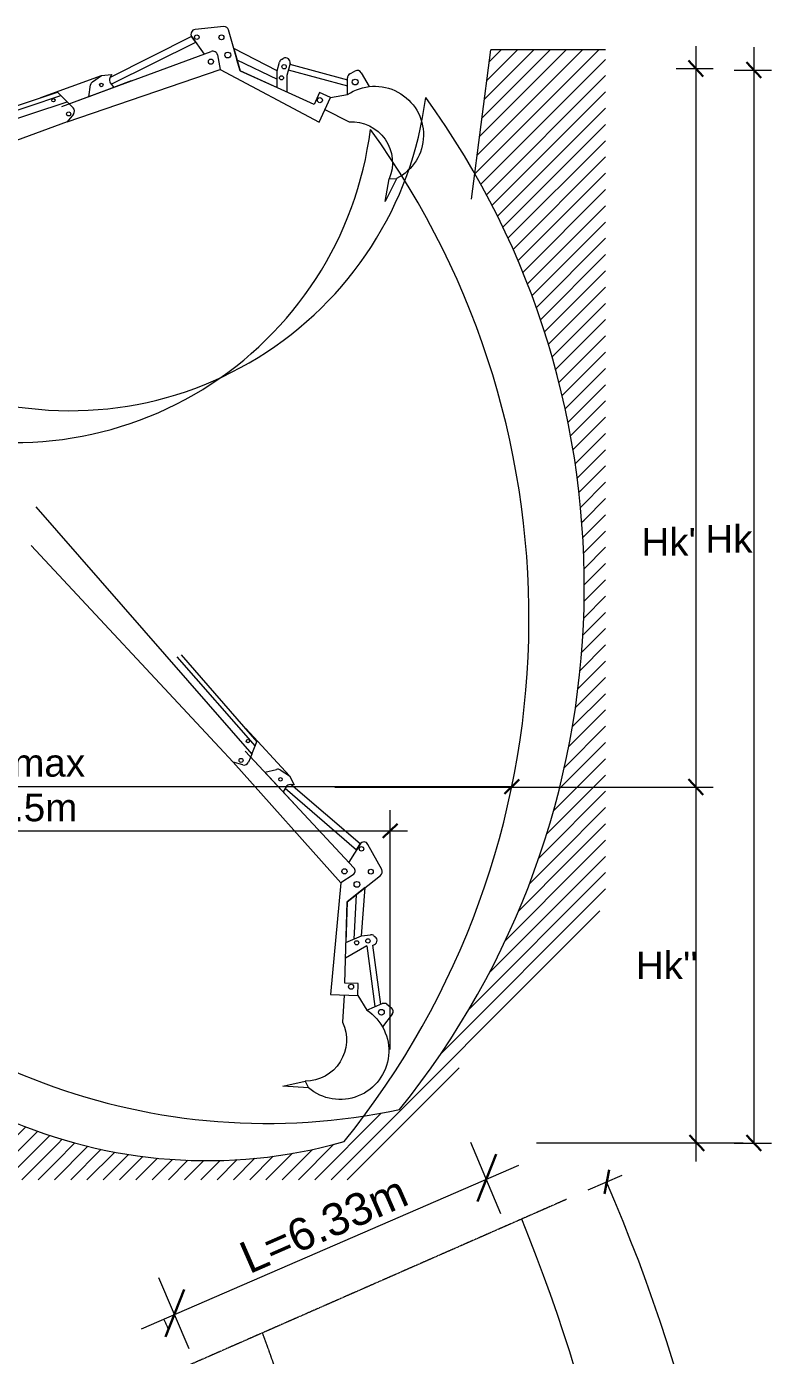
# Model space of a CAD drawing. Header units: millimetres. Extents: x -36433 to 17091, y -3786 to 28324.
# Drawn here: x -20655 to -11644, y 12245 to 28324 of the extents above; entities that cross this region are included whole.
import ezdxf

# ---------------------------------------------------------------- set-up
doc = ezdxf.new("R2010")
doc.units = ezdxf.units.MM
doc.linetypes.add('HIDDEN', pattern=[0.375, 0.25, -0.125])
doc.styles.get("Standard").update_dxf_attribs({"font": 'arial.ttf'})
pattern_1 = [(45, (-81853.27, -162104.54), (-98.40773, 98.40773), [])]

msp = doc.modelspace()

# ---------------------------------------------------------------- hatches: boundary and pattern name
at = {"linetype": 'Continuous', "lineweight": 5}
h = msp.add_hatch(dxfattribs=at)
h.set_pattern_fill('ANSI31', color=256, scale=1113.356419, angle=360, style=0)
h.set_pattern_definition(pattern_1)
h.paths.add_polyline_path([(-13650, 28042), (-15039, 28042), (-15232, 26542, -0.027303), (-14740, 25558), (-13650, 25756)])
h.paths.add_polyline_path([(-13650, 25756), (-14740, 25558, -0.082518), (-13940, 22352), (-13650, 22352)])
h = msp.add_hatch(dxfattribs=at)
h.set_pattern_fill('ANSI31', color=256, scale=1113.356419, angle=360, style=0)
h.set_pattern_definition(pattern_1)
h.paths.add_polyline_path([(-13650, 22352), (-13940, 22352, -0.080894), (-14205, 19122), (-13650, 19122)])
h.paths.add_polyline_path([(-13650, 19122), (-14205, 19122, -0.020992), (-14443, 18310), (-13650, 18189)])
h = msp.add_hatch(dxfattribs=at)
h.set_pattern_fill('ANSI31', color=256, scale=1113.356419, angle=360, style=0)
h.set_pattern_definition(pattern_1)
h.paths.add_polyline_path([(-13650, 17701), (-13650, 18189), (-14443, 18310, -0.088169), (-16144, 15219), (-16039, 15036)])
h.paths.add_polyline_path([(-16039, 15036), (-16144, 15219, -0.014132), (-16574, 15141, -0.009658), (-16813, 14833, -0.109707), (-19451, 14682), (-19451, 14371), (-16635, 14371)])
h = msp.add_hatch(dxfattribs=at)
h.set_pattern_fill('ANSI31', color=256, scale=1113.356419, angle=360, style=0)
h.set_pattern_definition(pattern_1)
h.paths.add_polyline_path([(-20269, 14874, -0.026592), (-20877, 15097), (-21212, 14386), (-21195, 14371), (-20325, 14371)])
h = msp.add_hatch(dxfattribs=at)
h.set_pattern_fill('ANSI31', color=256, scale=1113.356419, angle=360, style=0)
h.set_pattern_definition(pattern_1)
h.paths.add_polyline_path([(-19451, 14682, -0.034536), (-20269, 14874), (-20325, 14371), (-19451, 14371)])

# ---------------------------------------------------------------- linework, layer by layer
for p, q in [((-18658, 28205), (-19644, 27708)), ((-18609, 28136), (-18658, 28205)), ((-20229, 27356), (-18421, 28023)), ((-19631, 27629), (-18609, 28136)), ((-18347, 27981), (-18315, 27805)), ((-17624, 27790), (-18148, 28058)), ((-18148, 28058), (-18148, 28058)), ((-18148, 28058), (-18072, 27788)), ((-15271, 26235), (-15039, 28042)), ((-13650, 28042), (-15039, 28042)), ((-18072, 27788), (-18110, 27923)), ((-18110, 27923), (-17624, 27688)), ((-17624, 27790), (-17596, 27893)), ((-17570, 27927), (-17550, 27939)), ((-17468, 27876), (-17508, 27731)), ((-17470, 27868), (-16773, 27679)), ((-20482, 27468), (-19750, 27734)), ((-20229, 27356), (-19389, 27666)), ((-20165, 27170), (-18315, 27805)), ((-19389, 27666), (-19904, 27476)), ((-19858, 27656), (-19750, 27734)), ((-19750, 27734), (-19627, 27746)), ((-19627, 27746), (-19647, 27700)), ((-18072, 27788), (-17624, 27586)), ((-17624, 27586), (-17624, 27790)), ((-17508, 27731), (-17508, 27533)), ((-17489, 27801), (-16773, 27607)), ((-16773, 27501), (-16772, 27703)), ((-16744, 27751), (-16683, 27786)), ((-16607, 27766), (-16510, 27598)), ((-21604, 27090), (-20282, 27530)), ((-20165, 27414), (-20289, 27538)), ((-19904, 27476), (-19880, 27620)), ((-19642, 27645), (-19601, 27588)), ((-23935, 26164), (-20165, 27414)), ((-21604, 27035), (-20240, 27489)), ((-20165, 27414), (-20091, 27340)), ((-20088, 27266), (-20165, 27170)), ((-20393, 27087), (-23529, 25930)), ((-20165, 27170), (-20393, 27087)), ((-16177, 26489), (-16316, 26207)), ((-16316, 26207), (-16268, 26481)), ((-16268, 26481), (-16178, 26486)), ((-20542, 22512), (-17931, 19519)), ((-18321, 19602), (-20601, 22047)), ((-18837, 20699), (-17891, 19617)), ((-18786, 20721), (-17869, 19671)), ((-18004, 19832), (-17476, 19260)), ((-17931, 19519), (-17865, 19681)), ((-18156, 19425), (-18321, 19602)), ((-18010, 19555), (-16695, 18146)), ((-18010, 19555), (-17399, 18900)), ((-17931, 19519), (-17971, 19423)), ((-18156, 19425), (-16855, 17964)), ((-18038, 19390), (-18156, 19425)), ((-17774, 19302), (-17631, 19336)), ((-17399, 18900), (-17774, 19302)), ((-17589, 19329), (-17476, 19260)), ((-17476, 19260), (-17417, 19151)), ((-17417, 19151), (-17467, 19152)), ((-16619, 18435), (-17458, 19152)), ((-17516, 19126), (-17553, 19066)), ((-17526, 19109), (-16664, 18363)), ((-16256, 15946), (-16256, 18844)), ((-16664, 18363), (-16619, 18435)), ((-16706, 18061), (-16855, 17964)), ((-16557, 17908), (-16777, 17733)), ((-16602, 17321), (-16557, 17908)), ((-16557, 17908), (-16557, 17908)), ((-16777, 17733), (-16791, 17242)), ((-16777, 17733), (-16667, 17820)), ((-16667, 17820), (-16696, 17281)), ((-16791, 17242), (-16602, 17321)), ((-16602, 17321), (-16496, 17335)), ((-16471, 17209), (-16375, 16493)), ((-16455, 17324), (-16436, 17310)), ((-16539, 17200), (-16796, 17052)), ((-16539, 17200), (-16441, 16465)), ((-16540, 16424), (-16353, 16502)), ((-16298, 16495), (-16241, 16451)), ((-16231, 16373), (-16349, 16220)), ((-17556, 15503), (-17285, 15564)), ((-17243, 15483), (-17556, 15503)), ((-17285, 15564), (-17245, 15483))]:
    msp.add_line(p, q, dxfattribs=at)
for points in [[(-18315, 27805), (-17114, 27169), (-16979, 27468), (-17111, 27528), (-17176, 27383), (-18072, 27788), (-18211, 28284, 0.363955), (-18270, 28324), (-18616, 28290, 0.57735), (-18656, 28202), (-18505, 27992)], [(-16979, 27468), (-16773, 27501, -1.066305), (-16178, 26486, -0.767327)], [(-17047, 27319), (-16752, 27173, -0.553772), (-16268, 26481, -2.260649)], [(-16855, 17964), (-16978, 16611), (-16649, 16602), (-16645, 16746), (-16805, 16751), (-16777, 17733), (-16374, 18053, 0.363955), (-16359, 18123), (-16525, 18429, 0.57735), (-16621, 18432), (-16757, 18212)], [(-16814, 16606), (-16834, 16278, -0.553772), (-17285, 15564, -2.260649)], [(-16649, 16602), (-16540, 16424, -1.066305), (-17245, 15483, -0.767327)]]:
    msp.add_lwpolyline(points, format="xyb", dxfattribs=at)
for points in [[(-12558, 28087), (-12558, 14591)], [(-11857, 28075), (-11857, 14814)], [(-12796, 27815), (-12347, 27815)], [(-12094, 27795), (-11645, 27795)], [(-26060, 19127), (-14785, 19127)], [(-16924, 19122), (-12796, 19122)], [(-12796, 19122), (-12347, 19122)], [(-26060, 18592), (-16045, 18592)], [(-14916, 13960), (-15282, 14822)], [(-11985, 14814), (-14487, 14814)], [(-12093, 14813), (-11644, 14813)], [(-19265, 12567), (-14701, 14547)], [(-13861, 14248), (-13450, 14428)], [(-18690, 12323), (-19056, 13184)]]:
    msp.add_lwpolyline(points, dxfattribs=at)
at = {"linetype": 'Continuous', "lineweight": 30}
for points in [[(-12470, 27722), (-12649, 27912)], [(-11768, 27702), (-11947, 27892)], [(-14873, 19042), (-14697, 19212)], [(-12470, 19028), (-12649, 19218)], [(-16344, 18507), (-16168, 18677)], [(-12457, 14721), (-12636, 14910)], [(-11767, 14719), (-11946, 14909)], [(-15200, 14106), (-14973, 14679)], [(-13605, 14491), (-13662, 14200)], [(-18975, 12469), (-18747, 13041)]]:
    msp.add_lwpolyline(points, dxfattribs=at)
at = {"linetype": 'HIDDEN', "lineweight": 5}
msp.add_lwpolyline([(-14125, 14132), (-20456, 11351)], dxfattribs=at)
at = {"linetype": 'Continuous', "lineweight": 5}
for centre, radius in [((-18596, 28196), 27.2), ((-18298, 28194), 29.6), ((-18221, 27980), 35.1), ((-18425, 27900), 31.3), ((-17539, 27838), 26.3), ((-17571, 27704), 25), ((-16680, 27653), 35.1), ((-19751, 27618), 21.7), ((-20331, 27433), 19.8), ((-17106, 27434), 30.8), ((-20146, 27267), 24.7), ((-17978, 19679), 19.8), ((-18060, 19445), 24.7), ((-17583, 19216), 21.7), ((-16604, 18374), 27.2), ((-16810, 18102), 31.3), ((-16490, 18098), 29.6), ((-16658, 17945), 35.1), ((-16661, 17238), 25), ((-16525, 17261), 26.3), ((-16730, 16706), 30.8), ((-16363, 16397), 35.1)]:
    msp.add_circle(centre, radius, dxfattribs=at)
for centre, radius, start, end in [((-18401, 27971), 55.7, 10.1696, 110.2491), ((-17542, 27879), 55.7, 119.8376, 164.8376), ((-17522, 27890), 55.7, 344.8376, 119.8376), ((-19825, 27611), 55.7, 125.6427, 170.6427), ((-19597, 27677), 55.7, 155.6427, 215.6427), ((-16717, 27703), 55.7, 119.8376, 179.8376), ((-16655, 27738), 55.7, 29.8376, 119.8376), ((-20129, 28014), 4338, 250.4967, 352.7277), ((-20131, 27301), 55.7, 320.8769, 45), ((-23989, 21550), 10081, 321.0961, 35.9229), ((-20798, 27628), 4338, 250.4967, 352.7277), ((-24658, 21164), 10081, 321.0961, 35.9229), ((-18022, 19444), 55.7, 253.6249, 337.748), ((-17618, 19282), 55.7, 58.3907, 103.3907), ((-17469, 19096), 55.7, 88.3907, 148.3907), ((-17744, 22784), 7732, 217.043, 281.9412), ((-16736, 18108), 55.7, 302.9176, 42.997), ((-18472, 20695), 6093, 206.6819, 285.8029), ((-16488, 17280), 55.7, 52.5856, 97.5856), ((-16470, 17266), 55.7, 277.5856, 52.5856), ((-16332, 16450), 55.7, 52.5856, 112.5856), ((-16275, 16407), 55.7, 322.5856, 52.5856), ((-32807, 6004), 20903, 338.4992, 23.517), ((-34021, 6004), 20903, 339.7017, 22.1778), ((-36227, 5492), 18676, 22.2298, 22.6521)]:
    msp.add_arc(centre, radius, start, end, dxfattribs=at)
at = {"linetype": 'HIDDEN', "lineweight": 5}
msp.add_arc((-35304, 6004), 18676, 341.698, 20.4097, dxfattribs=at)

# ---------------------------------------------------------------- texts
at = {"linetype": 'Continuous', "lineweight": 5, "char_height": 334, "attachment_point": 1}
for s, insert, width in [("Hk'", (-13217, 22255), 634.46), ('Hk', (-12443, 22293), 567.7), ('Rk-max', (-21554, 19582), 1678.96), ('Rk=9.5m', (-21921, 19042), 1910.73), ("Hk''", (-13284, 17132), 714.75)]:
    msp.add_mtext(s, dxfattribs=dict(at, insert=insert, width=width))
at = {"linetype": 'Continuous', "lineweight": 5, "insert": (-18117, 13583), "char_height": 389.7, "width": 2248.66, "attachment_point": 1, "rotation": 23.6202}
msp.add_mtext('L=6.33m', dxfattribs=at)

doc.saveas('drawing.dxf')
